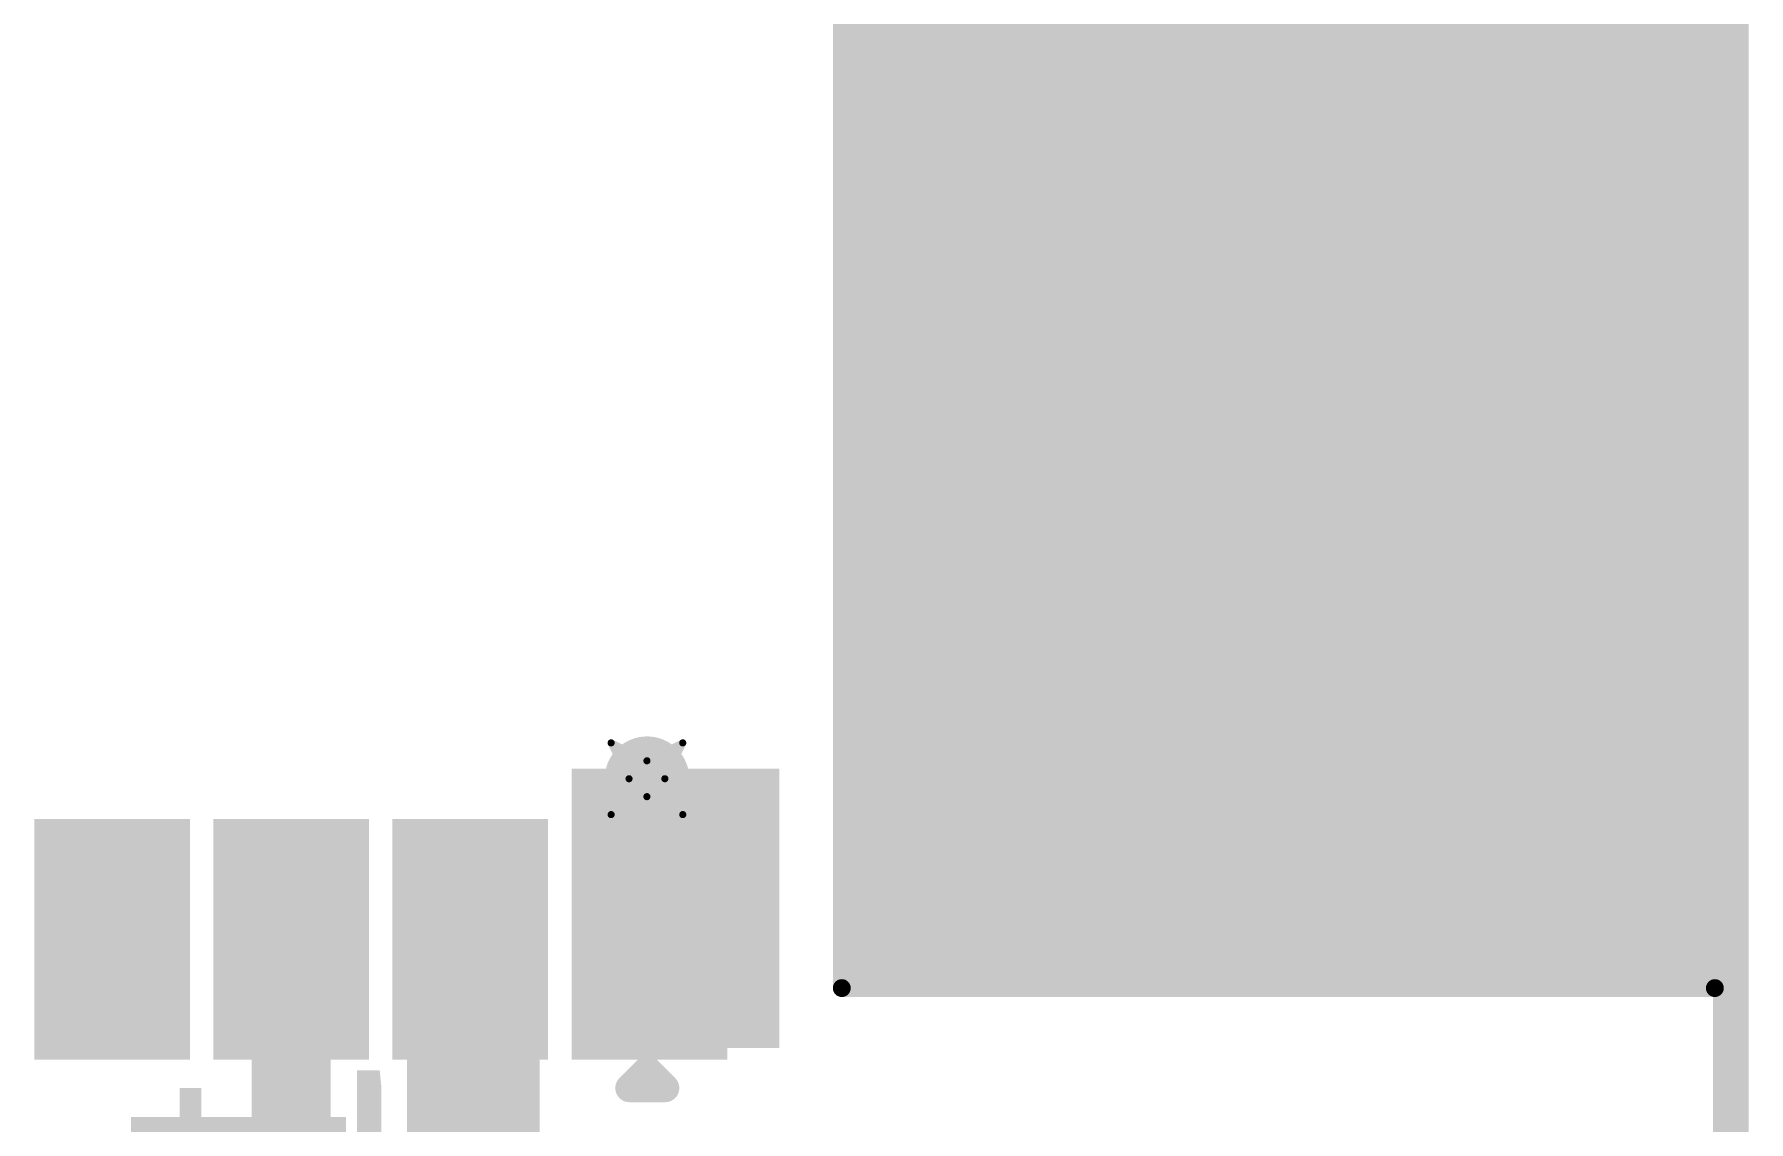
# Model space of a CAD drawing. Header units: inches. Extents: x -11 to 1110, y -7 to 455.
# Drawn here: x 691.97 to 704.13, y 9.51 to 17.21 of the extents above; entities that cross this region are included whole.
import ezdxf

# ---------------------------------------------------------------- set-up
doc = ezdxf.new("R2010")
doc.units = ezdxf.units.IN
for name, color, linetype in [('Board_outline', 216, 'Continuous'), ('Bottom Layer', 5, 'Continuous'), ('Bottom Overlay', 54, 'Continuous'), ('Bottom Paste', 16, 'Continuous'), ('Bottom Solder', 6, 'Continuous'), ('Drill Drawing', 1, 'Continuous'), ('Keep-Out Layer', 6, 'Continuous'), ('Top Layer', 1, 'Continuous'), ('Via Holes', 16, 'Continuous')]:
    doc.layers.add(name, color=color, linetype=linetype)
doc.styles.add('Arial', font='', dxfattribs={"height": 0.2})
doc.styles.get('Arial').set_extended_font_data('Arial')

# ---------------------------------------------------------------- blocks, each defined once
blk = doc.blocks.new('38_SMD_M______B_27')
at = {"layer": 'Bottom Layer'}
for points in [[(-9.5, -4.62), (-8, -4.62), (-8, -5.52), (-9.5, -5.52)], [(-9.5, -5.89), (-8, -5.89), (-8, -6.79), (-9.5, -6.79)], [(-9.5, -7.16), (-8, -7.16), (-8, -8.06), (-9.5, -8.06)], [(-9.5, -8.43), (-8, -8.43), (-8, -9.33), (-9.5, -9.33)]]:
    blk.add_hatch(color=5, dxfattribs=at).paths.add_polyline_path(points)
at = {"layer": 'Bottom Overlay'}
for points in [[(-7.959, -9.406), (-7.541, -9.406), (-7.541, -8.328), (-7.959, -8.328)], [(-9.52, -9.801), (-7.54, -9.801), (-7.54, -9.361), (-9.52, -9.361)], [(-7.899, -15.748), (-7.188, -15.748), (-7.188, -11.583), (-7.899, -11.583)], [(-5.435, -11.583), (-6.146, -11.583), (-6.146, -15.748), (-5.435, -15.748)], [(-3.505, -13.742), (-0.965, -13.742), (-0.965, -13.208), (-3.505, -13.208)], [(-3.505, -13.208), (-3.505, -15.748), (-2.971, -15.748), (-2.971, -13.208)], [(-7.899, -15.748), (-5.435, -15.748), (-5.435, -15.215), (-7.899, -15.215)], [(-5.511, -15.748), (-2.971, -15.748), (-2.971, -15.215), (-5.511, -15.215)]]:
    blk.add_hatch(color=54, dxfattribs=at).paths.add_polyline_path(points)
at = {"layer": 'Bottom Paste'}
for points in [[(-9.5, -4.62), (-8, -4.62), (-8, -5.52), (-9.5, -5.52)], [(-9.5, -5.89), (-8, -5.89), (-8, -6.79), (-9.5, -6.79)], [(-9.5, -7.16), (-8, -7.16), (-8, -8.06), (-9.5, -8.06)], [(-9.5, -8.43), (-8, -8.43), (-8, -9.33), (-9.5, -9.33)]]:
    blk.add_hatch(color=16, dxfattribs=at).paths.add_polyline_path(points)
at = {"layer": 'Bottom Solder'}
for points in [[(-9.602, -4.518), (-7.898, -4.518), (-7.898, -5.622), (-9.602, -5.622)], [(-9.602, -5.788), (-7.898, -5.788), (-7.898, -6.892), (-9.602, -6.892)], [(-9.602, -7.058), (-7.898, -7.058), (-7.898, -8.162), (-9.602, -8.162)], [(-9.602, -8.328), (-7.898, -8.328), (-7.898, -9.432), (-9.602, -9.432)]]:
    blk.add_hatch(color=6, dxfattribs=at).paths.add_polyline_path(points)
at = {"layer": 'Keep-Out Layer'}
blk.add_hatch(color=6, dxfattribs=at).paths.add_polyline_path([(-9.043, -16.383), (9.042, -16.383), (9.042, -10.287), (-9.043, -10.287)])
at = {"layer": 'Bottom Overlay'}
for points in [[(-9.804, -8.738, 0.2, 0.2, 0), (-9.804, -8.992, 0.2, 0.2, 0)], [(-9.804, -8.738, 0.2, 0.2, 0), (-9.677, -8.865, 0.2, 0.2, 0)], [(-9.677, -8.865, 0.2, 0.2, 0), (-9.804, -8.992, 0.2, 0.2, 0)], [(-9.096, -10.244, 0.127, 0.127, 0), (-9.096, -16.434, 0.127, 0.127, 0)], [(-9.096, -10.244, 0.127, 0.127, 0), (9.086, -10.244, 0.127, 0.127, 0)], [(-9.096, -16.434, 0.127, 0.127, 0), (9.091, -16.434, 0.127, 0.127, 0)]]:
    blk.add_lwpolyline(points, format="xyseb", dxfattribs=at)
for points in [[(-9.854, -8.738, 0.1, 0.1, 1), (-9.754, -8.738, 0.1, 0.1, 1)], [(-9.854, -8.738, 0.1, 0.1, 1), (-9.754, -8.738, 0.1, 0.1, 1)], [(-9.727, -8.865, 0.1, 0.1, 1), (-9.627, -8.865, 0.1, 0.1, 1)], [(-9.727, -8.865, 0.1, 0.1, 1), (-9.627, -8.865, 0.1, 0.1, 1)], [(-9.854, -8.992, 0.1, 0.1, 1), (-9.754, -8.992, 0.1, 0.1, 1)], [(-9.854, -8.992, 0.1, 0.1, 1), (-9.754, -8.992, 0.1, 0.1, 1)], [(-9.127, -10.244, 0.0635, 0.0635, 1), (-9.064, -10.244, 0.0635, 0.0635, 1)], [(-9.127, -10.244, 0.0635, 0.0635, 1), (-9.064, -10.244, 0.0635, 0.0635, 1)], [(-9.127, -16.434, 0.0635, 0.0635, 1), (-9.064, -16.434, 0.0635, 0.0635, 1)], [(-9.127, -16.434, 0.0635, 0.0635, 1), (-9.064, -16.434, 0.0635, 0.0635, 1)]]:
    blk.add_lwpolyline(points, format="xyseb", close=True, dxfattribs=at)

msp = doc.modelspace()

# ---------------------------------------------------------------- hatches: boundary and pattern name
at = {"layer": 'Bottom Layer'}
h = msp.add_hatch(color=5, dxfattribs=at)
edge = h.paths.add_edge_path()
edge.add_arc((696.316, 11.938), 0.3, 0, 360)
for points in [[(694.614, 8.484), (695.554, 8.484), (695.554, 11.557), (694.614, 11.557)], [(694.421, 9.872), (694.433, 9.75), (694.433, 8.484), (694.446, 8.414), (694.486, 8.355), (694.544, 8.316), (694.614, 8.302), (695.642, 8.302), (695.642, 5.42), (694.922, 5.42), (694.918, 5.423), (694.918, 6.23), (694.904, 6.299), (694.865, 6.358), (694.806, 6.397), (694.736, 6.411), (694.26, 6.411), (694.26, 9.872)]]:
    msp.add_hatch(color=5, dxfattribs=at).paths.add_polyline_path(points)
at = {"layer": 'Top Layer'}
h = msp.add_hatch(color=1, dxfattribs=at)
edge = h.paths.add_edge_path()
edge.add_arc((696.316, 11.938), 0.3, 0, 360)
at = {"layer": 'Via Holes'}
h = msp.add_hatch(color=7, dxfattribs=at)
edge = h.paths.add_edge_path()
edge.add_arc((696.316, 11.938), 0.15, 0, 360)

# ---------------------------------------------------------------- linework, layer by layer
at = {"layer": 'Board_outline'}
msp.add_lwpolyline([(704, 0, 0.254, 0.254, 0), (704, 370, 0.254, 0.254, 0)], format="xyseb", dxfattribs=at)
at = {"layer": 'Bottom Layer'}
msp.add_lwpolyline([(693.793, 5.783, 0.559, 0.559, 0), (693.793, 10.8, 0.559, 0.559, 0)], format="xyseb", dxfattribs=at)
msp.add_lwpolyline([(693.654, 10.8, 0.279, 0.279, 1), (693.933, 10.8, 0.279, 0.279, 1)], format="xyseb", close=True, dxfattribs=at)
at = {"layer": 'Drill Drawing'}
for points in [[(696.062, 12.192, 0.0508, 0.0508, 0), (696.316, 12.065, 0.0508, 0.0508, 0)], [(696.062, 12.192, 0.0508, 0.0508, 0), (696.189, 11.938, 0.0508, 0.0508, 0)], [(696.316, 12.065, 0.0508, 0.0508, 0), (696.57, 12.192, 0.0508, 0.0508, 0)], [(696.443, 11.938, 0.0508, 0.0508, 0), (696.57, 12.192, 0.0508, 0.0508, 0)], [(696.062, 11.684, 0.0508, 0.0508, 0), (696.189, 11.938, 0.0508, 0.0508, 0)], [(696.443, 11.938, 0.0508, 0.0508, 0), (696.57, 11.684, 0.0508, 0.0508, 0)], [(696.062, 11.684, 0.0508, 0.0508, 0), (696.316, 11.811, 0.0508, 0.0508, 0)], [(696.316, 11.811, 0.0508, 0.0508, 0), (696.57, 11.684, 0.0508, 0.0508, 0)]]:
    msp.add_lwpolyline(points, format="xyseb", dxfattribs=at)
for points in [[(696.049, 12.192, 0.0254, 0.0254, 1), (696.074, 12.192, 0.0254, 0.0254, 1)], [(696.049, 12.192, 0.0254, 0.0254, 1), (696.074, 12.192, 0.0254, 0.0254, 1)], [(696.557, 12.192, 0.0254, 0.0254, 1), (696.582, 12.192, 0.0254, 0.0254, 1)], [(696.557, 12.192, 0.0254, 0.0254, 1), (696.582, 12.192, 0.0254, 0.0254, 1)], [(696.303, 12.065, 0.0254, 0.0254, 1), (696.328, 12.065, 0.0254, 0.0254, 1)], [(696.303, 12.065, 0.0254, 0.0254, 1), (696.328, 12.065, 0.0254, 0.0254, 1)], [(696.176, 11.938, 0.0254, 0.0254, 1), (696.201, 11.938, 0.0254, 0.0254, 1)], [(696.176, 11.938, 0.0254, 0.0254, 1), (696.201, 11.938, 0.0254, 0.0254, 1)], [(696.43, 11.938, 0.0254, 0.0254, 1), (696.455, 11.938, 0.0254, 0.0254, 1)], [(696.43, 11.938, 0.0254, 0.0254, 1), (696.455, 11.938, 0.0254, 0.0254, 1)], [(696.303, 11.811, 0.0254, 0.0254, 1), (696.328, 11.811, 0.0254, 0.0254, 1)], [(696.303, 11.811, 0.0254, 0.0254, 1), (696.328, 11.811, 0.0254, 0.0254, 1)], [(696.049, 11.684, 0.0254, 0.0254, 1), (696.074, 11.684, 0.0254, 0.0254, 1)], [(696.049, 11.684, 0.0254, 0.0254, 1), (696.074, 11.684, 0.0254, 0.0254, 1)], [(696.557, 11.684, 0.0254, 0.0254, 1), (696.582, 11.684, 0.0254, 0.0254, 1)], [(696.557, 11.684, 0.0254, 0.0254, 1), (696.582, 11.684, 0.0254, 0.0254, 1)]]:
    msp.add_lwpolyline(points, format="xyseb", close=True, dxfattribs=at)

# ---------------------------------------------------------------- block references
at = {"rotation": 90}
msp.add_blockref('38_SMD_M______B_27', (687.453, 19.55), dxfattribs=at)

# ---------------------------------------------------------------- texts
at = {"layer": 'Bottom Overlay', "style": 'Arial', "text_generation_flag": 2}
msp.add_text('D4', height=1.524, rotation=270, dxfattribs=at).set_placement((692.658, 7.087))

doc.saveas('drawing.dxf')
